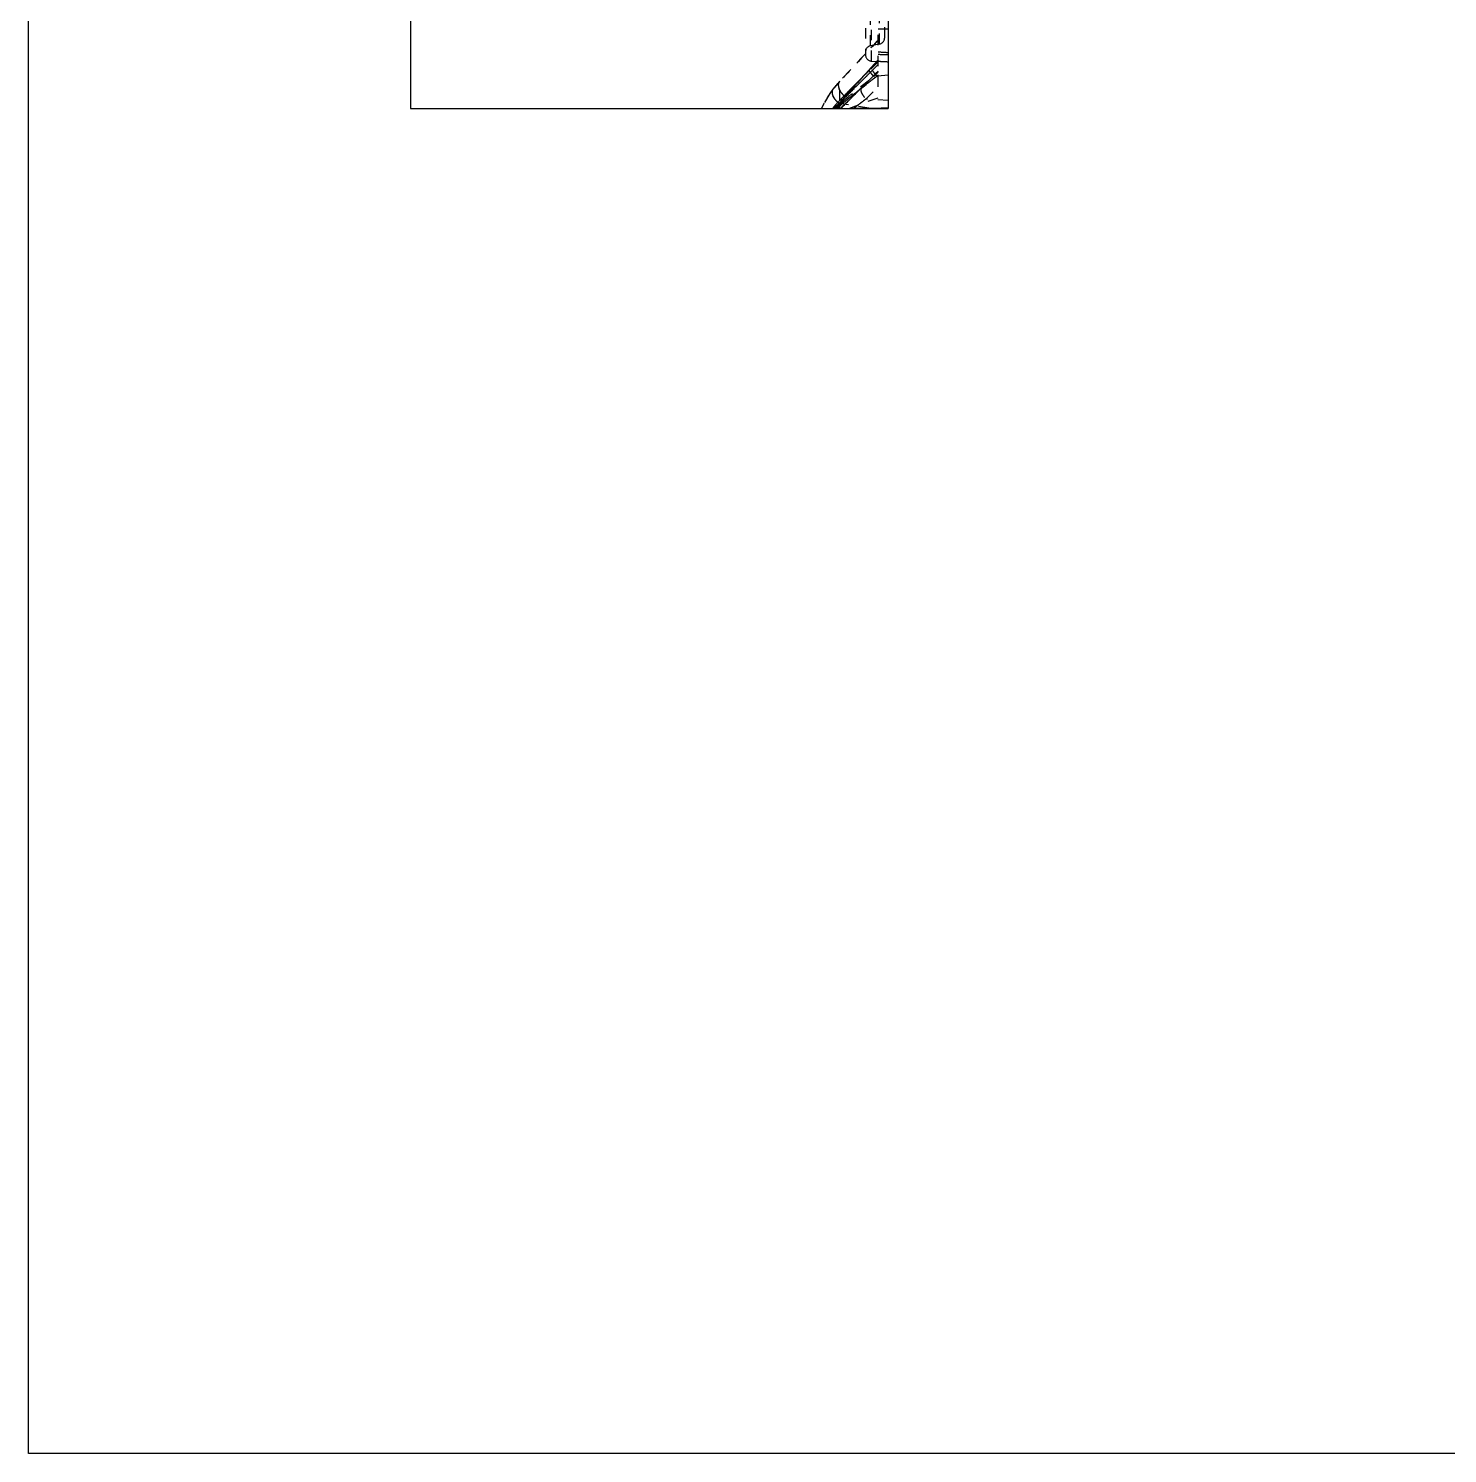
# Model space of a CAD drawing. Header units: millimetres. Extents: x 309 to 11345, y -1340 to 1318.
# Drawn here: x 10325 to 10547.8, y -873.1 to -649.4 of the extents above; entities that cross this region are included whole.
import ezdxf

# ---------------------------------------------------------------- set-up
doc = ezdxf.new("R2010")
doc.units = ezdxf.units.MM
doc.header["$LTSCALE"] = 16.335
doc.linetypes.add('HIDDEN', pattern=[0.2, 0.1, -0.1])
doc.layers.get('0').update_dxf_attribs({"linetype": 'CONTINUOUS'})
doc.layers.add('DEFAULT_2', color=8, linetype='HIDDEN')

msp = doc.modelspace()

# ---------------------------------------------------------------- linework, layer by layer
at = {"color": 7, "linetype": 'Continuous'}
for p, q in [((10384.972, -341.99), (10384.972, -661.99)), ((10459.972, -577.52), (10459.972, -661.99)), ((10384.972, -661.99), (10451.38, -661.99)), ((10451.857, -661.989), (10451.38, -661.99)), ((10451.808, -661.99), (10459.972, -661.99))]:
    msp.add_line(p, q, dxfattribs=at)
msp.add_lwpolyline([(10324.963, -234.556), (11062.204, -234.556), (11062.204, -873.144), (10324.963, -873.144)], close=True)
msp.add_arc((10451.237, -212.732), 449.257, 270.07904, 270.72593, dxfattribs=at)
msp.add_ellipse((10364.098, -586.99), major_axis=(205.747, -35.401), ratio=0.3213637, start_param=-1.0482293, end_param=-1.0316171, dxfattribs=at)
at = {"layer": 'DEFAULT_2', "color": 8, "linetype": 'HIDDEN'}
for p, q in [((10456.389, -577.52), (10456.389, -653.557)), ((10457.203, -652.154), (10457.203, -577.52)), ((10457.342, -654.562), (10457.342, -577.52)), ((10459.406, -650.897), (10459.406, -638.348)), ((10458.592, -651.884), (10458.592, -640.292)), ((10458.372, -649.478), (10459.972, -649.517)), ((10458.372, -658.622), (10458.372, -649.478)), ((10458.372, -651.302), (10452.317, -657.76)), ((10458.372, -651.308), (10456.323, -653.495)), ((10458.592, -651.884), (10457.203, -652.154)), ((10458.372, -654.659), (10456.972, -656.054)), ((10457.342, -654.562), (10459.972, -654.699)), ((10457.478, -655.353), (10457.399, -655.441)), ((10457.997, -654.774), (10457.478, -655.353)), ((10457.479, -656.006), (10458.372, -655.11)), ((10458.259, -654.482), (10457.997, -654.774)), ((10458.372, -654.356), (10458.259, -654.482)), ((10455.741, -657.291), (10454.99, -658.129)), ((10455.292, -657.735), (10455.739, -657.287)), ((10455.727, -658.789), (10458.372, -656.154)), ((10457.719, -656.805), (10455.727, -658.789)), ((10455.797, -657.229), (10455.741, -657.291)), ((10456.904, -655.994), (10455.797, -657.229)), ((10456.527, -656.96), (10456.463, -657.024)), ((10456.568, -656.919), (10456.527, -656.96)), ((10457.014, -656.473), (10456.568, -656.919)), ((10456.972, -656.054), (10456.874, -656.152)), ((10457.172, -655.694), (10456.904, -655.994)), ((10457.38, -656.106), (10457.014, -656.473)), ((10457.399, -655.441), (10457.172, -655.694)), ((10457.479, -656.006), (10457.38, -656.106)), ((10457.702, -656.981), (10458.372, -656.313)), ((10459.972, -656.767), (10457.702, -656.981)), ((10457.799, -656.884), (10457.702, -656.981)), ((10457.998, -656.527), (10457.719, -656.805)), ((10458.372, -656.313), (10457.799, -656.884)), ((10458.293, -656.233), (10457.998, -656.527)), ((10458.209, -656.933), (10458.372, -656.77)), ((10458.291, -656.851), (10458.209, -656.933)), ((10458.372, -656.77), (10458.291, -656.851)), ((10458.372, -656.154), (10458.293, -656.233)), ((10451.282, -658.98), (10450.778, -659.678)), ((10451.321, -658.934), (10451.282, -658.98)), ((10451.282, -658.98), (10451.282, -658.98)), ((10452.366, -657.713), (10452.317, -657.76)), ((10452.366, -660.705), (10452.366, -657.713)), ((10454.99, -658.129), (10453.175, -660.158)), ((10453.646, -659.821), (10453.25, -660.211)), ((10453.791, -659.679), (10453.646, -659.821)), ((10453.769, -661.99), (10459.972, -659.732)), ((10453.965, -659.506), (10453.791, -659.679)), ((10454.266, -659.209), (10453.965, -659.506)), ((10454.431, -659.046), (10454.266, -659.209)), ((10454.692, -658.787), (10454.431, -659.046)), ((10454.525, -658.508), (10454.615, -658.418)), ((10454.574, -659.938), (10454.803, -659.709)), ((10454.615, -658.418), (10454.98, -658.05)), ((10454.92, -658.561), (10454.692, -658.787)), ((10454.803, -659.709), (10455.727, -658.789)), ((10454.98, -658.05), (10455.292, -657.735)), ((10455.727, -658.789), (10455.226, -659.287)), ((10455.684, -657.801), (10455.615, -657.87)), ((10456.457, -660.529), (10458.372, -658.622)), ((10451.38, -661.99), (10451.808, -661.99)), ((10451.38, -661.99), (10451.505, -661.99)), ((10451.505, -661.99), (10451.617, -661.99)), ((10451.617, -661.99), (10451.857, -661.989)), ((10451.857, -661.989), (10452.001, -661.989)), ((10452.001, -661.989), (10452.301, -661.989)), ((10456.929, -661.954), (10452.299, -661.242)), ((10452.301, -661.989), (10452.365, -661.988)), ((10452.365, -661.988), (10452.52, -661.988)), ((10452.724, -660.337), (10452.366, -660.705)), ((10452.366, -661.99), (10452.366, -661.078)), ((10452.899, -661.609), (10452.517, -661.99)), ((10452.517, -661.99), (10452.898, -661.61)), ((10452.52, -661.988), (10452.951, -661.987)), ((10453.026, -660.431), (10452.786, -660.667)), ((10453.086, -661.422), (10452.899, -661.609)), ((10452.899, -661.609), (10453.085, -661.423)), ((10452.951, -661.987), (10453.534, -661.984)), ((10453.102, -660.357), (10453.026, -660.431)), ((10453.085, -661.423), (10453.144, -661.364)), ((10453.146, -661.363), (10453.086, -661.422)), ((10453.25, -660.211), (10453.102, -660.357)), ((10453.144, -661.364), (10453.327, -661.181)), ((10453.685, -660.825), (10453.146, -661.363)), ((10453.327, -661.181), (10453.563, -660.946)), ((10453.534, -661.984), (10453.768, -661.983)), ((10453.563, -660.946), (10453.832, -660.677)), ((10453.768, -661.983), (10454.743, -661.976)), ((10453.832, -660.677), (10454.574, -659.938)), ((10454.743, -661.976), (10455.225, -661.972)), ((10456.961, -660.028), (10456.457, -660.529)), ((10459.972, -660.752), (10456.457, -660.529))]:
    msp.add_line(p, q, dxfattribs=at)
for points in [[(10450.778, -659.678), (10449.837, -661.253), (10449.477, -661.99)], [(10452.317, -657.76), (10451.419, -658.804), (10451.282, -658.98)]]:
    msp.add_lwpolyline(points, dxfattribs=at)
for centre, radius, start, end in [((10458.4, -650.897), 1.006, 281, 0), ((10457.395, -653.141), 1.006, 101, 180), ((10457.395, -653.557), 1.006, 180, 267), ((10062.486, -263.071), 557.151, 314.56887, 315.00843), ((10820.99, -1021.395), 515.735, 134.91145, 135.43203), ((10523.276, -743.948), 108.654, 127.25782, 128.6267), ((10833.486, -1033.902), 533.415, 134.89876, 135.08598), ((10009.571, -209.912), 632.156, 314.991787, 315.116239), ((10508.707, -724.92), 84.689, 126.99648, 127.206), ((10504.776, -719.696), 78.151, 126.57335, 126.99927), ((10467.321, -648.266), 12.574, 221.34115, 221.86421), ((10470.073, -645.794), 16.274, 221.87834, 223.19483), ((10463.633, -668.438), 15.554, 142.33642, 155.5094), ((10463.55, -668.377), 15.451, 142.32492, 145.73679), ((10463.951, -668.687), 15.958, 140.39704, 142.32325), ((10463.913, -668.655), 15.908, 136.54068, 142.32434), ((10704.247, -906.339), 351.824, 135.45178, 135.71934), ((10730.434, -932.031), 388.51, 135.4493, 135.62742), ((10592.04, -829.499), 218.416, 129.02215, 129.50493), ((10552.934, -781.254), 156.312, 128.583, 129.02001), ((10463.803, -668.528), 15.746, 152.08571, 155.46779), ((10462.509, -670.638), 14.197, 138.9894, 142.47057), ((10462.23, -670.421), 13.844, 142.15844, 142.48234), ((10462.417, -670.566), 14.08, 141.08188, 142.15686), ((10462.592, -670.71), 14.307, 135.62649, 141.07484), ((10463.543, -672.473), 15.962, 136.68153, 138.94752), ((10463.924, -672.812), 16.472, 138.23947, 138.92683), ((10463.72, -672.631), 16.199, 137.7828, 138.23892), ((10463.444, -672.379), 15.825, 136.81612, 137.78494), ((10459.917, -668.727), 10.542, 135.8156, 140.27873), ((10465.206, -669.378), 15.258, 147.77216, 151.03503), ((10465.394, -669.485), 15.474, 150.76522, 151.02732), ((10465.341, -669.455), 15.413, 150.09332, 150.7655), ((10463.384, -672.326), 15.745, 134.4114, 136.80905), ((10465.285, -669.423), 15.348, 149.81072, 150.09305), ((10461.23, -670.856), 12.798, 129.46321, 136.14658), ((10461.022, -670.658), 12.51, 135.01212, 136.14136), ((10465.242, -669.398), 15.299, 149.40756, 149.81079), ((10454.764, -658.012), 4.063, 228.02716, 232.63808), ((10465.099, -669.312), 15.132, 147.76672, 149.40995), ((10461.269, -670.903), 12.858, 134.53474, 135.01642), ((10461.346, -670.982), 12.968, 133.08638, 134.53505), ((10463.61, -669.488), 13.998, 138.20193, 143.90801), ((10463.578, -669.463), 13.957, 142.73161, 143.9115), ((10460.453, -669.26), 11.299, 130.63216, 135.77092), ((10216.088, -419.156), 338.161, 314.32369, 314.45201), ((10461.371, -671.009), 13.006, 131.18474, 133.08558), ((10461.262, -670.884), 12.84, 130.24861, 131.18532), ((10461.105, -670.699), 12.597, 129.47941, 130.24857), ((10455.841, -657.146), 4.022, 226.54797, 228.49251), ((10518.733, -743.192), 103.496, 126.99345, 128.31695), ((10523.199, -748.879), 110.727, 127.84805, 128.30563), ((10451.181, -207.177), 454.813, 270.50935, 270.72408), ((10515.902, -739.481), 98.828, 127.25807, 127.85055), ((10510.306, -732.136), 89.594, 126.9437, 127.25349)]:
    msp.add_arc(centre, radius, start, end, dxfattribs=at)
for centre, major_axis, ratio, start_param, end_param in [((8525.536, 1241.865), (5244.01, -900.079), 0.3180349, -1.1393715, -1.1390439), ((12943.259, 1438.05), (5883.925, 629.742), 0.344432, -2.0433281, -2.0430284), ((12550.303, 1437.282), (5827.382, 623.69), 0.344432, 4.3086251, 4.308919), ((10322.384, 1308.036), (5508.751, -398.018), 0.3530931, -1.5206099, -1.5203195)]:
    msp.add_ellipse(centre, major_axis=major_axis, ratio=ratio, start_param=start_param, end_param=end_param, dxfattribs=at)
for points, knots in [([(10458.372, -651.308), (10456.871, -652.911), (10454.869, -655.046), (10452.866, -657.181), (10452.366, -657.713)], [0, 0, 0, 0, 0.7503232, 1, 1, 1, 1]), ([(10453.096, -660.976), (10453.503, -660.641), (10455.184, -659.264), (10456.888, -657.914), (10458.209, -656.933)], [0, 0, 0, 0, 0.2427901, 1, 1, 1, 1]), ([(10453.096, -660.686), (10453.462, -660.372), (10454.966, -659.1), (10456.507, -657.869), (10457.702, -656.981)], [0, 0, 0, 0, 0.2446617, 1, 1, 1, 1]), ([(10456.972, -656.054), (10456.967, -656.065), (10456.98, -656.102), (10457.011, -656.16), (10457.071, -656.247), (10457.195, -656.409), (10457.407, -656.659), (10457.595, -656.866), (10457.702, -656.981)], [0, 0, 0, 0, 0.0292103, 0.0871402, 0.1750726, 0.292015, 0.6044201, 1, 1, 1, 1]), ([(10457.479, -656.006), (10457.467, -656.013), (10457.488, -656.08), (10457.512, -656.111), (10457.532, -656.14)], [0, 0, 0, 0, 0.2783222, 1, 1, 1, 1]), ([(10457.479, -656.006), (10457.471, -656.01), (10457.474, -656.049), (10457.528, -656.134), (10457.663, -656.324), (10457.903, -656.599), (10458.098, -656.814), (10458.209, -656.933)], [0, 0, 0, 0, 0.0221604, 0.0730061, 0.2720575, 0.5901146, 1, 1, 1, 1]), ([(10451.282, -658.98), (10451.194, -659.095), (10451.092, -659.424), (10451.217, -659.962), (10451.542, -660.522), (10451.862, -660.866), (10452.047, -661.032)], [0, 0, 0, 0, 0.18417, 0.4084372, 0.6842591, 1, 1, 1, 1]), ([(10452.299, -661.242), (10452.075, -661.071), (10451.684, -660.705), (10451.319, -660.169), (10451.165, -659.739), (10451.112, -659.378), (10451.184, -659.108), (10451.282, -658.98)], [0, 0, 0, 0, 0.3141461, 0.5935752, 0.7138116, 0.8201741, 1, 1, 1, 1]), ([(10452.317, -657.76), (10452.235, -657.848), (10452.113, -658.094), (10452.119, -658.533), (10452.277, -659.017), (10452.463, -659.333), (10452.575, -659.493)], [0, 0, 0, 0, 0.1925223, 0.4170869, 0.6873761, 1, 1, 1, 1]), ([(10453.175, -660.158), (10452.959, -659.967), (10452.586, -659.56), (10452.255, -658.98), (10452.131, -658.525), (10452.106, -658.151), (10452.204, -657.88), (10452.317, -657.76)], [0, 0, 0, 0, 0.3131754, 0.5938204, 0.7146415, 0.8212179, 1, 1, 1, 1]), ([(10452.575, -659.493), (10452.611, -659.544), (10452.763, -659.746), (10452.935, -659.934), (10453.074, -660.066)], [0, 0, 0, 0, 0.244546, 1, 1, 1, 1]), ([(10455.226, -659.287), (10455.1, -659.414), (10454.586, -659.926), (10454.072, -660.439), (10453.685, -660.825)], [0, 0, 0, 0, 0.2468463, 1, 1, 1, 1]), ([(10455.727, -658.789), (10455.661, -658.857), (10455.625, -659.036), (10455.667, -659.269), (10455.781, -659.592), (10456.038, -660.028), (10456.303, -660.36), (10456.457, -660.529)], [0, 0, 0, 0, 0.1434794, 0.2419948, 0.3611429, 0.6553938, 1, 1, 1, 1]), ([(10455.727, -658.789), (10455.661, -658.857), (10455.625, -659.036), (10455.667, -659.269), (10455.781, -659.592), (10456.038, -660.028), (10456.303, -660.36), (10456.457, -660.529)], [0, 0, 0, 0, 0.1434797, 0.2419952, 0.3611432, 0.6553939, 1, 1, 1, 1]), ([(10451.809, -661.99), (10451.894, -661.887), (10452.294, -661.424), (10452.734, -660.997), (10453.096, -660.686)], [0, 0, 0, 0, 0.2194285, 1, 1, 1, 1]), ([(10452.366, -660.705), (10452.403, -660.672), (10452.528, -660.604), (10452.789, -660.594), (10452.987, -660.647), (10453.096, -660.686)], [0, 0, 0, 0, 0.1951913, 0.5461711, 1, 1, 1, 1]), ([(10452.366, -660.705), (10452.403, -660.672), (10452.528, -660.604), (10452.789, -660.594), (10452.987, -660.647), (10453.096, -660.686)], [0, 0, 0, 0, 0.1951658, 0.5461475, 1, 1, 1, 1]), ([(10452.366, -661.078), (10452.44, -660.997), (10452.698, -660.889), (10452.956, -660.936), (10453.096, -660.976)], [0, 0, 0, 0, 0.4320575, 1, 1, 1, 1]), ([(10452.794, -660.926), (10452.818, -660.926), (10452.92, -660.933), (10453.02, -660.955), (10453.096, -660.976)], [0, 0, 0, 0, 0.2324569, 1, 1, 1, 1])]:
    msp.add_open_spline(points, degree=3, knots=knots, dxfattribs=at)
for points in [[(10456.323, -653.495), (10455.004, -654.902), (10453.685, -656.308), (10452.366, -657.713)], [(10458.372, -654.356), (10456.639, -656.289), (10454.906, -658.223), (10453.175, -660.158)], [(10456.463, -657.024), (10456.204, -657.283), (10455.944, -657.542), (10455.684, -657.801)], [(10453.515, -659.531), (10453.669, -659.375), (10453.823, -659.218), (10453.977, -659.062)], [(10453.977, -659.062), (10454.16, -658.877), (10454.342, -658.693), (10454.525, -658.508)], [(10455.615, -657.87), (10455.384, -658.101), (10455.152, -658.331), (10454.92, -658.561)], [(10452.786, -660.667), (10452.646, -660.804), (10452.506, -660.941), (10452.366, -661.078)], [(10452.907, -660.548), (10453.097, -660.362), (10453.286, -660.176), (10453.476, -659.989)]]:
    msp.add_open_spline(points, degree=3, dxfattribs=at)

doc.saveas('drawing.dxf')
